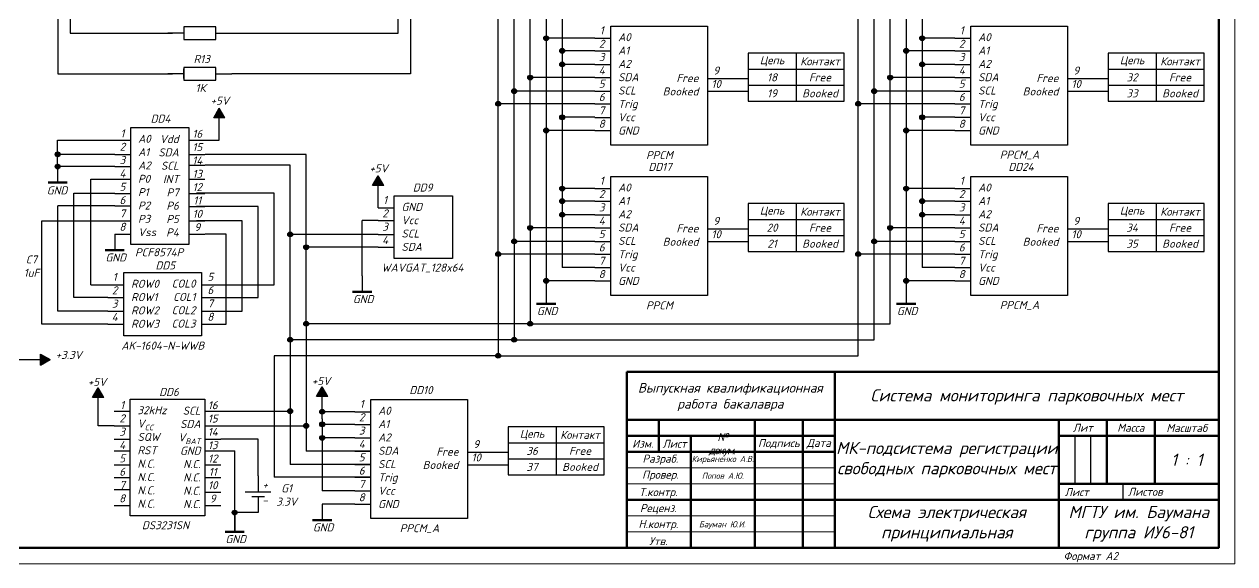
# Model space of a CAD drawing. Header units: millimetres. Extents: x -14244 to 1683, y 492 to 30778.
# Drawn here: x 846.9 to 1225.2, y 512.5 to 681.1 of the extents above; entities that cross this region are included whole.
import ezdxf

# ---------------------------------------------------------------- set-up
doc = ezdxf.new("R2010")
doc.units = ezdxf.units.MM
doc.layers.add('Привязки', color=2, linetype='Continuous', lineweight=0, plot=False)
for name, color, linetype, lineweight in [('рамка', 253, 'Continuous', 5), ('Формат - толстая линия', 7, 'Continuous', 50), ('Формат - тонкая линия', 7, 'Continuous', 20)]:
    doc.layers.add(name, color=color, linetype=linetype, lineweight=lineweight)
doc.styles.add('2.5', font='isocpeui.ttf', dxfattribs={"height": 2.5})
doc.styles.add('текст', font='isocpeui.ttf')

# ---------------------------------------------------------------- blocks, each defined once
blk = doc.blocks.new('Резистор')
for p, q in [((940, 905), (935, 905)), ((950, 905), (955, 905))]:
    blk.add_line(p, q)
blk.add_lwpolyline([(940, 903), (950, 903), (950, 907), (940, 907)], close=True)
blk = doc.blocks.new('Питание')
h = blk.add_hatch(color=256)
h.dxf.hatch_style = 1
h.paths.add_polyline_path([(973.03, 911.75), (970, 910), (973.03, 910)])
h.paths.add_polyline_path([(973.03, 910), (970, 910), (973.03, 908.25)])
for p, q in [((973.03, 911.75), (970, 910)), ((973.03, 911.75), (973.03, 908.25)), ((980, 910), (970, 910)), ((973.03, 908.25), (970, 910))]:
    blk.add_line(p, q)
blk = doc.blocks.new('Разъём')
h = blk.add_hatch(color=256)
h.dxf.hatch_style = 1
h.paths.add_polyline_path([(1000, 912.73, 1), (1001.5, 912.73, 1)])
blk.add_circle((1000.75, 912.73), 0.75)
blk = doc.blocks.new('DS3231SN')
for p, q in [((1371.54, 721.2), (1376.54, 721.2)), ((1399.86, 721.2), (1404.86, 721.2)), ((1371.54, 716.62), (1376.54, 716.62)), ((1399.86, 716.62), (1404.86, 716.62)), ((1371.54, 712.48), (1376.54, 712.48)), ((1399.86, 712.48), (1404.86, 712.48)), ((1371.54, 708.85), (1376.54, 708.85)), ((1399.86, 708.85), (1404.86, 708.85)), ((1371.54, 704.45), (1376.54, 704.45)), ((1399.86, 704.45), (1404.86, 704.45)), ((1371.54, 700.42), (1376.54, 700.42)), ((1399.86, 700.42), (1404.86, 700.42)), ((1371.54, 696.67), (1376.54, 696.67)), ((1399.86, 695.84), (1404.86, 695.84)), ((1371.54, 691.7), (1376.54, 691.7)), ((1399.86, 691.7), (1404.86, 691.7))]:
    blk.add_line(p, q)
blk.add_lwpolyline([(1376.54, 724.97), (1399.86, 724.97), (1399.86, 688.51), (1376.54, 688.51)], close=True)
at = {"color": 0, "linetype": 'ByBlock', "ltscale": 100, "char_height": 2.5, "style": '2.5'}
for s, insert, width, attachment_point in [('1\\P2\\P3\\P4\\P5\\P6\\P7\\P8', (1374.06, 724.37), 5, 2), ('\\A1;\\pxr1.27477;32kHz\\PV{\\H0.7x;\\S^ CC;}\\PSQW\\PRST\\PN.C.\\PN.C.\\PN.C.\\PN.C.', (1378.84, 722.74), 52.5465, 1), ('\\A1;\\pxr1.27477;SCL\\PSDA\\PV{\\H0.7x;\\S^ BAT;}\\PGND\\PN.C.\\PN.C.\\PN.C.\\PN.C.', (1401.74, 722.6), 52.5465, 3), ('16\\P15\\P14\\P13\\P12\\P11\\P10\\P9', (1402.36, 724.31), 5, 2), ('DS3231SN', (1387.59, 685.55), 42.1571, 5)]:
    blk.add_mtext(s, dxfattribs=dict(at, insert=insert, width=width, attachment_point=attachment_point))
blk = doc.blocks.new('Гальванический элемент')
for p, q in [((1290, 496), (1290, 504)), ((1285, 500), (1290, 500)), ((1291.5, 498), (1291.5, 502)), ((1291.5, 500), (1296.5, 500))]:
    blk.add_line(p, q)
blk = doc.blocks.new('Земля')
blk.add_line((1350, 525), (1350, 520))
at = {"lineweight": 50}
blk.add_line((1347, 520), (1353, 520), dxfattribs=at)
blk = doc.blocks.new('PCF8574P')
for p, q in [((1295.17, 747.43), (1300.17, 747.43)), ((1318.38, 747.43), (1323.38, 747.43)), ((1295.17, 743.03), (1300.17, 743.03)), ((1318.38, 743.03), (1323.38, 743.03)), ((1295.17, 739.19), (1300.17, 739.19)), ((1318.38, 739.63), (1323.38, 739.63)), ((1295.17, 735.24), (1300.17, 735.24)), ((1318.38, 735.24), (1323.38, 735.24)), ((1295.17, 730.84), (1300.17, 730.84)), ((1318.38, 730.84), (1323.38, 730.84)), ((1295.17, 726.94), (1300.17, 726.94)), ((1318.38, 726.69), (1323.38, 726.69)), ((1295.17, 722.23), (1300.17, 722.23)), ((1318.38, 722.23), (1323.38, 722.23)), ((1295.17, 718.1), (1300.17, 718.1)), ((1318.38, 718.1), (1323.38, 718.1))]:
    blk.add_line(p, q)
blk.add_lwpolyline([(1300.17, 751.37), (1318.38, 751.37), (1318.38, 714.91), (1300.17, 714.91)], close=True)
at = {"color": 0, "linetype": 'ByBlock', "ltscale": 100, "char_height": 2.5, "style": '2.5'}
for s, insert, width, attachment_point in [('1\\P2\\P3\\P4\\P5\\P6\\P7\\P8', (1297.59, 750.82), 5, 2), ('\\pxr1.27477;A0\\PA1\\PA2\\PP0\\PP1\\PP2\\PP3\\PVss', (1302.47, 749.13), 52.5465, 1), ('\\pxr1.27477;Vdd\\PSDA\\PSCL\\PINT\\PP7\\PP6\\PP5\\PP4', (1318.38, 749.06), 52.5465, 3), ('16\\P15\\P14\\P13\\P12\\P11\\P10\\P9', (1320.98, 750.7), 5, 2), ('PCF8574P', (1309.06, 712.43), 42.1571, 5)]:
    blk.add_mtext(s, dxfattribs=dict(at, insert=insert, width=width, attachment_point=attachment_point))
blk = doc.blocks.new('AK-1604-N-WWB')
for p, q in [((1333.18, 591.88), (1338.18, 591.88)), ((1362.5, 591.88), (1367.5, 591.88)), ((1333.18, 587.95), (1338.18, 587.95)), ((1362.5, 587.95), (1367.5, 587.95)), ((1333.18, 583.69), (1338.18, 583.69)), ((1362.5, 583.69), (1367.5, 583.69)), ((1333.18, 579.57), (1338.18, 579.57)), ((1362.5, 579.57), (1367.5, 579.57))]:
    blk.add_line(p, q)
blk.add_lwpolyline([(1338.18, 595.68), (1362.5, 595.68), (1362.5, 575.91), (1338.18, 575.91)], close=True)
at = {"color": 0, "linetype": 'ByBlock', "ltscale": 100, "char_height": 2.5, "style": '2.5'}
for s, insert, width, attachment_point in [('1\\P2\\P3\\P4', (1335.36, 595.58), 5, 2), ('5\\P6\\P7\\P8', (1365.26, 595.63), 5, 2), ('ROW0\\PROW1\\PROW2\\PROW3', (1340.48, 593.45), 52.5465, 1), ('\\pxqr;COL0\\PCOL1\\PCOL2\\PCOL3', (1308.22, 593.51), 52.4044, 1), ('AK-1604-N-WWB', (1350.41, 572.87), 42.1571, 5)]:
    blk.add_mtext(s, dxfattribs=dict(at, insert=insert, width=width, attachment_point=attachment_point))
blk = doc.blocks.new('PPCM')
for p, q in [((1058.27, 766.46), (1063.27, 766.46)), ((1058.27, 762.53), (1063.27, 762.53)), ((1058.27, 758.27), (1063.27, 758.27)), ((1058.27, 754.15), (1063.27, 754.15)), ((1093.46, 753.85), (1098.46, 753.85)), ((1058.27, 749.93), (1063.27, 749.93)), ((1093.46, 749.92), (1098.46, 749.92)), ((1058.27, 746), (1063.27, 746)), ((1058.27, 741.74), (1063.27, 741.74)), ((1058.27, 737.63), (1063.27, 737.63))]:
    blk.add_line(p, q)
blk.add_lwpolyline([(1063.27, 770.26), (1093.46, 770.26), (1093.46, 733.05), (1063.27, 733.05)], close=True)
at = {"color": 0, "linetype": 'ByBlock', "ltscale": 100, "char_height": 2.5, "style": '2.5'}
for s, insert, width, attachment_point in [('1\\P2\\P3\\P4\\P5\\P6\\P7\\P8', (1060.45, 770.16), 5, 2), ('A0\\PA1\\PA2\\PSDA\\PSCL\\PTrig\\PVcc\\PGND', (1065.57, 768.03), 52.5465, 1), ('9\\P10', (1096.23, 757.6), 5, 2), ('\\pxqr;\\P\\PFree\\PBooked', (1038.31, 763.59), 52.4044, 1), ('PPCM', (1078.5, 729.96), 42.1571, 5)]:
    blk.add_mtext(s, dxfattribs=dict(at, insert=insert, width=width, attachment_point=attachment_point))

msp = doc.modelspace()

# ---------------------------------------------------------------- linework, layer by layer
for p, q in [((1015, 915.49), (1015, 605.02)), ((1122.5, 915.49), (1122.5, 593.77)), ((1127.5, 915.49), (1127.5, 605.02)), ((1010, 911.56), (1010, 593.77)), ((1005, 617.44), (1005, 903.18)), ((1117.5, 587.5), (1117.5, 903.18)), ((1000, 613.21), (1000, 898.96)), ((1112.5, 613.21), (1112.5, 898.96)), ((995, 609.28), (995, 895.03)), ((1107.5, 609.28), (1107.5, 895.03)), ((861.24, 706.07), (861.24, 678.26)), ((857.45, 702.48), (857.45, 665.61)), ((967.59, 694.95), (967.59, 665.61)), ((963.72, 678.26), (963.72, 690.31)), ((861.24, 678.26), (893.26, 678.26)), ((911.75, 678.26), (963.72, 678.26)), ((1025.19, 676.71), (1010, 676.71)), ((1137.69, 676.71), (1127.5, 676.71)), ((1137.69, 676.71), (1142.69, 676.71)), ((1025.19, 672.78), (1015, 672.78)), ((1073.11, 671.99), (1073.11, 656.99)), ((1103.11, 671.99), (1073.11, 671.99)), ((1088.11, 671.99), (1088.11, 656.99)), ((1103.11, 656.99), (1103.11, 671.99)), ((1137.69, 672.78), (1122.5, 672.78)), ((1137.69, 672.78), (1142.69, 672.78)), ((1185.61, 671.99), (1185.61, 656.99)), ((1215.61, 671.99), (1185.61, 671.99)), ((1200.61, 671.99), (1200.61, 656.99)), ((1215.61, 656.99), (1215.61, 671.99)), ((896.75, 664.11), (896.75, 667.11)), ((1025.19, 668.52), (1015, 668.52)), ((1073.11, 666.99), (1103.11, 666.99)), ((1137.69, 668.52), (1127.5, 668.52)), ((1137.69, 668.52), (1142.69, 668.52)), ((1185.61, 666.99), (1215.61, 666.99)), ((857.45, 665.61), (893.24, 665.61)), ((967.59, 665.61), (911.75, 665.61)), ((1025.19, 664.41), (1005, 664.41)), ((1065.38, 664.1), (1073.11, 664.1)), ((1137.69, 664.41), (1117.5, 664.41)), ((1137.69, 664.41), (1142.69, 664.41)), ((1172.88, 664.1), (1177.88, 664.1)), ((1177.88, 664.1), (1185.61, 664.1)), ((1025.19, 660.18), (1000, 660.18)), ((1065.38, 660.17), (1073.11, 660.17)), ((1073.11, 661.99), (1103.11, 661.99)), ((1137.69, 660.18), (1112.5, 660.18)), ((1137.69, 660.18), (1142.69, 660.18)), ((1172.88, 660.17), (1177.88, 660.17)), ((1177.88, 660.17), (1185.61, 660.17)), ((1185.61, 661.99), (1215.61, 661.99)), ((1025.19, 656.25), (995, 656.25)), ((1073.11, 656.99), (1103.11, 656.99)), ((1137.69, 656.25), (1107.5, 656.25)), ((1137.69, 656.25), (1142.69, 656.25)), ((1185.61, 656.99), (1215.61, 656.99)), ((1025.19, 652), (1015, 652)), ((1137.69, 652), (1127.5, 652)), ((1137.69, 652), (1142.69, 652)), ((1025.19, 647.88), (1010, 647.88)), ((1137.69, 647.88), (1122.5, 647.88)), ((1137.69, 647.88), (1142.69, 647.88)), ((857.35, 636.59), (857.35, 644.83)), ((857.35, 644.83), (875.19, 644.83)), ((898.4, 644.83), (907.87, 644.83)), ((875.19, 640.43), (857.35, 640.43)), ((935, 640.43), (903.4, 640.43)), ((935, 587.5), (935, 640.43)), ((875.19, 636.59), (857.35, 636.59)), ((930, 637.04), (903.4, 637.04)), ((930, 582.5), (930, 637.04)), ((867.69, 599.67), (867.69, 632.65)), ((867.69, 632.65), (875.19, 632.65)), ((862.43, 628.25), (875.19, 628.25)), ((862.43, 595.74), (862.43, 628.25)), ((925, 628.25), (900.72, 628.25)), ((925, 599.67), (925, 628.25)), ((1025.19, 629.74), (1015, 629.74)), ((1137.69, 629.74), (1122.5, 629.74)), ((1137.69, 629.74), (1142.69, 629.74)), ((857.36, 591.48), (857.36, 624.35)), ((875.19, 624.35), (857.36, 624.35)), ((1025.19, 625.81), (1015, 625.81)), ((1073.11, 625.02), (1073.11, 610.02)), ((1103.11, 625.02), (1073.11, 625.02)), ((1088.11, 625.02), (1088.11, 610.02)), ((1103.11, 610.02), (1103.11, 625.02)), ((1137.69, 625.81), (1127.5, 625.81)), ((1137.69, 625.81), (1142.69, 625.81)), ((1185.61, 625.02), (1185.61, 610.02)), ((1215.61, 625.02), (1185.61, 625.02)), ((1200.61, 625.02), (1200.61, 610.02)), ((1215.61, 610.02), (1215.61, 625.02)), ((920, 624.09), (900.72, 624.09)), ((920, 595.74), (920, 624.09)), ((957.5, 623.7), (962.5, 623.7)), ((1025.19, 621.55), (1015, 621.55)), ((1137.69, 621.55), (1127.5, 621.55)), ((1137.69, 621.55), (1142.69, 621.55)), ((852.36, 587.36), (852.36, 619.64)), ((852.36, 619.64), (875.19, 619.64)), ((915, 619.64), (900.72, 619.64)), ((915, 591.48), (915, 619.64)), ((952.5, 602.5), (952.5, 619.77)), ((957.5, 619.77), (952.5, 619.77)), ((957.5, 619.77), (962.5, 619.77)), ((1025.19, 617.44), (1005, 617.44)), ((1005, 617.44), (1005, 587.5)), ((1065.38, 617.13), (1073.11, 617.13)), ((1073.11, 620.02), (1103.11, 620.02)), ((1137.69, 617.44), (1117.5, 617.44)), ((1137.69, 617.44), (1142.69, 617.44)), ((1172.88, 617.13), (1177.88, 617.13)), ((1177.88, 617.13), (1185.61, 617.13)), ((1185.61, 620.02), (1215.61, 620.02)), ((910, 615.5), (903.4, 615.5)), ((910, 587.36), (910, 615.5)), ((957.5, 615.41), (930, 615.41)), ((957.5, 615.41), (962.5, 615.41)), ((1025.19, 613.21), (1000, 613.21)), ((1000, 613.21), (1000, 582.5)), ((1065.38, 613.2), (1073.11, 613.2)), ((1073.11, 615.02), (1103.11, 615.02)), ((1137.69, 613.21), (1112.5, 613.21)), ((1112.5, 582.5), (1112.5, 613.21)), ((1137.69, 613.21), (1142.69, 613.21)), ((1172.88, 613.2), (1177.88, 613.2)), ((1177.88, 613.2), (1185.61, 613.2)), ((1185.61, 615.02), (1215.61, 615.02)), ((957.5, 611.4), (935, 611.4)), ((957.5, 611.4), (962.5, 611.4)), ((1025.19, 609.28), (995, 609.28)), ((1073.11, 610.02), (1103.11, 610.02)), ((1137.69, 609.28), (1107.5, 609.28)), ((1107.5, 577.5), (1107.5, 609.28)), ((1137.69, 609.28), (1142.69, 609.28)), ((1185.61, 610.02), (1215.61, 610.02)), ((995, 608.53), (995, 577.5)), ((1025.19, 605.02), (1015, 605.02)), ((1137.69, 605.02), (1127.5, 605.02)), ((1137.69, 605.02), (1142.69, 605.02)), ((867.69, 599.67), (873.01, 599.67)), ((904.64, 599.67), (925, 599.67)), ((1025.19, 600.91), (1010, 600.91)), ((1137.69, 600.91), (1122.5, 600.91)), ((1137.69, 600.91), (1142.69, 600.91)), ((873.01, 595.74), (862.43, 595.74)), ((904.64, 595.74), (920, 595.74)), ((949.5, 597.5), (955.5, 597.5)), ((873.01, 591.48), (857.36, 591.48)), ((904.64, 591.48), (915, 591.48)), ((1007, 593.77), (1013, 593.77)), ((1119.5, 593.77), (1125.5, 593.77)), ((873.01, 587.36), (852.36, 587.36)), ((907.32, 587.36), (910, 587.36)), ((1005, 587.5), (935, 587.5)), ((935, 587.5), (935, 547.7)), ((1005, 587.5), (1117.5, 587.5)), ((1000, 582.5), (930, 582.5)), ((930, 582.5), (930, 543.47)), ((1000, 582.5), (1112.5, 582.5)), ((995, 577.5), (925, 577.5)), ((925, 577.5), (925, 539.54)), ((995, 577.5), (1107.5, 577.5)), ((908.31, 560.19), (930, 560.19)), ((950.19, 560), (940, 560)), ((950.19, 560), (955.19, 560)), ((870, 555.6), (870, 557.5)), ((940, 557.8), (940, 535.29)), ((875, 555.6), (870, 555.6)), ((908.31, 555.6), (935, 555.6)), ((950.19, 556.07), (940, 556.07)), ((950.19, 556.07), (955.19, 556.07)), ((998.11, 555.28), (998.11, 540.28)), ((1028.11, 555.28), (998.11, 555.28)), ((1013.11, 555.28), (1013.11, 540.28)), ((1028.11, 540.28), (1028.11, 555.28)), ((1170.2, 552.5), (1175.2, 552.5)), ((1175.2, 552.5), (1175.2, 537.5)), ((1180.2, 537.5), (1180.2, 552.5)), ((919.99, 551.47), (908.31, 551.47)), ((919.99, 540), (919.99, 551.47)), ((950.19, 551.81), (940, 551.81)), ((950.19, 551.81), (955.19, 551.81)), ((998.11, 550.28), (1028.11, 550.28)), ((908.31, 547.83), (912.67, 547.83)), ((912.67, 522.5), (912.67, 547.83)), ((955.19, 547.7), (935, 547.7)), ((950.19, 547.7), (955.19, 547.7)), ((985.38, 547.39), (990.38, 547.39)), ((990.38, 547.39), (998.11, 547.39)), ((998.11, 545.28), (1028.11, 545.28)), ((955.19, 543.47), (930, 543.47)), ((950.19, 543.47), (955.19, 543.47)), ((985.38, 543.46), (990.38, 543.46)), ((990.38, 543.46), (998.11, 543.46)), ((955.19, 539.54), (925, 539.54)), ((950.19, 539.54), (955.19, 539.54)), ((998.11, 540.28), (1028.11, 540.28)), ((1175.2, 537.5), (1180.2, 537.5)), ((1185.2, 537.5), (1190.2, 537.5)), ((1190.2, 537.5), (1190.2, 532.5)), ((950.19, 535.29), (940, 535.29)), ((950.19, 535.29), (955.19, 535.29)), ((950.19, 531.17), (940, 531.17)), ((950.19, 531.17), (955.19, 531.17)), ((919.99, 528.5), (912.67, 528.5))]:
    msp.add_line(p, q)
at = {"lineweight": 50}
msp.add_lwpolyline([(651.2, 517.5), (1220.2, 517.5), (1220.2, 927.5), (651.2, 927.5)], close=True, dxfattribs=at)
for points in [[(1142.69, 680.51), (1172.88, 680.51), (1172.88, 643.31), (1142.69, 643.31)], [(1142.69, 633.54), (1172.88, 633.54), (1172.88, 596.34), (1142.69, 596.34)], [(962.5, 627.5), (980.71, 627.5), (980.71, 607.88), (962.5, 607.88)], [(955.19, 563.8), (985.38, 563.8), (985.38, 526.6), (955.19, 526.6)]]:
    msp.add_lwpolyline(points, close=True)
at = {"ltscale": 100}
msp.add_lwpolyline([(1035.2, 572.5), (1035.2, 517.5)], dxfattribs=at)
at = {"layer": 'Привязки'}
msp.add_lwpolyline([(631.2, 512.5), (1225.2, 512.5), (1225.2, 932.5), (631.2, 932.5)], close=True, dxfattribs=at)
at = {"layer": 'рамка'}
msp.add_lwpolyline([(631.2, 932.5), (1225.2, 932.5), (1225.2, 512.5), (631.2, 512.5)], close=True, dxfattribs=at)
at = {"layer": 'Формат - толстая линия', "ltscale": 100}
msp.add_lwpolyline([(1035.2, 572.5), (1220.2, 572.5), (1220.2, 517.5), (1035.2, 517.5)], close=True, dxfattribs=at)
for points in [[(1100.2, 572.5), (1100.2, 517.5)], [(1035.2, 557.5), (1220.2, 557.5)], [(1045.2, 557.5), (1045.2, 547.5)], [(1075.2, 557.5), (1075.2, 517.5)], [(1090.2, 557.5), (1090.2, 517.5)], [(1170.2, 557.5), (1170.2, 517.5)], [(1185.2, 557.5), (1185.2, 537.5)], [(1200.2, 557.5), (1200.2, 537.5)], [(1035.2, 552.5), (1100.2, 552.5)], [(1055.2, 552.5), (1055.2, 517.5)], [(1170.2, 552.5), (1220.2, 552.5)], [(1035.2, 547.5), (1100.2, 547.5)], [(1170.2, 537.5), (1220.2, 537.5)], [(1035.2, 532.5), (1220.2, 532.5)]]:
    msp.add_lwpolyline(points, dxfattribs=at)
at = {"layer": 'Формат - тонкая линия', "ltscale": 100}
for points in [[(1035.2, 542.5), (1100.2, 542.5)], [(1035.2, 537.5), (1100.2, 537.5)], [(1035.2, 527.5), (1100.2, 527.5)], [(1035.2, 522.5), (1100.2, 522.5)]]:
    msp.add_lwpolyline(points, dxfattribs=at)

# ---------------------------------------------------------------- block references
for name, p in [('Резистор', (-43.25, -226.74)), ('Разъём', (9.25, -236.02)), ('PPCM', (-33.08, -89.75)), ('Разъём', (126.75, -236.02)), ('Разъём', (14.25, -239.95)), ('Разъём', (121.75, -239.95)), ('Резистор', (-43.25, -239.39)), ('Разъём', (14.25, -244.21)), ('Разъём', (126.75, -244.21)), ('Разъём', (4.25, -248.33)), ('Разъём', (116.75, -248.33)), ('Разъём', (-0.75, -252.55)), ('Разъём', (111.75, -252.55)), ('Разъём', (-5.75, -256.48)), ('Разъём', (106.75, -256.48)), ('Разъём', (14.25, -260.74)), ('Разъём', (126.75, -260.74)), ('PCF8574P', (-419.99, -102.6)), ('Разъём', (9.25, -264.85)), ('Разъём', (121.75, -264.85)), ('Разъём', (-143.39, -272.3)), ('Земля', (-492.65, 111.59)), ('Разъём', (-143.39, -276.14)), ('PPCM', (-33.08, -136.72)), ('Разъём', (14.25, -282.99)), ('Разъём', (121.75, -282.99)), ('Разъём', (14.25, -286.92)), ('Разъём', (126.75, -286.92)), ('Разъём', (14.25, -291.18)), ('Разъём', (126.75, -291.18)), ('Разъём', (4.25, -295.3)), ('Разъём', (116.75, -295.3)), ('Земля', (-474.81, 90.5)), ('Разъём', (-70.75, -297.33)), ('Разъём', (-0.75, -299.52)), ('Разъём', (111.75, -299.52)), ('Разъём', (-65.75, -301.34)), ('Разъём', (-5.75, -303.45)), ('Разъём', (106.75, -303.45)), ('AK-1604-N-WWB', (-460.18, 7.79)), ('Земля', (-397.5, 77.5)), ('Разъём', (9.25, -311.82)), ('Разъём', (121.75, -311.82)), ('Земля', (-340, 73.77)), ('Земля', (-227.5, 73.77)), ('Разъём', (-65.75, -325.23)), ('Разъём', (4.25, -325.23)), ('Разъём', (-70.75, -330.23)), ('Разъём', (-0.75, -330.23)), ('Разъём', (-5.75, -335.23)), ('DS3231SN', (-496.54, -161.01)), ('Разъём', (-70.75, -352.54)), ('Разъём', (-60.75, -352.73)), ('Разъём', (-65.75, -357.13)), ('Разъём', (-60.75, -356.66)), ('Разъём', (-60.75, -360.92)), ('Земля', (-410, 6.17)), ('Земля', (-437.33, 2.5)), ('Разъём', (-88.08, -384.23))]:
    msp.add_blockref(name, p)
for name, p, rotation in [('Питание', (-2.13, 1624.83), 270), ('Питание', (47.5, 1603.7), 270), ('Питание', (1825, 1486.29), 180), ('Питание', (-40, 1537.5), 270), ('Питание', (30, 1537.8), 270), ('Гальванический элемент', (419.99, 1825), 270)]:
    msp.add_blockref(name, p, dxfattribs=dict(rotation=rotation))

# ---------------------------------------------------------------- texts
at = {"color": 0, "style": '2.5'}
msp.add_text('DD17', height=2.5, dxfattribs=at).set_placement((1041.95, 635.26))
at = {"style": 'текст'}
for s, height, p in [('А4', 0.025, (1224.8, 512.51)), ('А3', 0.0125, (1225, 512.5)), ('А1', 0.00625, (1225.1, 512.5)), ('А0', 0.005, (1225.12, 512.5))]:
    msp.add_text(s, height=height, dxfattribs=at).set_placement(p)
at = {"color": 0, "linetype": 'ByBlock', "ltscale": 100, "style": '2.5'}
for s, insert, char_height, width, attachment_point in [('1\\P2\\P3\\P4\\P5\\P6\\P7\\P8', (1139.87, 680.41), 2.5, 5, 2), ('A0\\PA1\\PA2\\PSDA\\PSCL\\PTrig\\PVcc\\PGND', (1144.99, 678.28), 2.5, 52.5465, 1), ('R13', (902.38, 671.48), 2.5, 5, 2), ('Цепь', (1080.61, 669.49), 2.5, 15, 5), ('Контакт', (1095.61, 669.49), 2.5, 15, 5), ('Цепь', (1193.11, 669.49), 2.5, 15, 5), ('Контакт', (1208.11, 669.49), 2.5, 15, 5), ('9\\P10', (1175.65, 667.85), 2.5, 5, 2), ('1К', (902.01, 662.41), 2.5, 5, 2), ('18', (1080.61, 664.49), 2.5, 15, 5), ('Free', (1095.61, 664.49), 2.5, 15, 5), ('\\pxqr;\\P\\PFree\\PBooked', (1117.72, 673.84), 2.5, 52.4044, 1), ('32', (1193.11, 664.49), 2.5, 15, 5), ('Free', (1208.11, 664.49), 2.5, 15, 5), ('+5V', (908.03, 658.43), 2.5, 5, 2), ('19', (1080.61, 659.49), 2.5, 15, 5), ('Booked', (1095.61, 659.49), 2.5, 15, 5), ('33', (1193.11, 659.49), 2.5, 15, 5), ('Booked', (1208.11, 659.49), 2.5, 15, 5), ('DD4', (889.5, 652.81), 2.5, 5, 2), ('PPCM_A', (1157.92, 640.21), 2.5, 42.1571, 5), ('+5V', (957.66, 637.3), 2.5, 5, 2), ('DD24', (1158.39, 637.76), 2.5, 5, 2), ('1\\P2\\P3\\P4\\P5\\P6\\P7\\P8', (1139.87, 633.44), 2.5, 5, 2), ('GND', (857.17, 630.41), 2.5, 5, 2), ('DD9', (971.41, 631.3), 2.5, 5, 2), ('A0\\PA1\\PA2\\PSDA\\PSCL\\PTrig\\PVcc\\PGND', (1144.99, 631.31), 2.5, 52.5465, 1), ('1\\P2\\P3\\P4', (959.68, 627.4), 2.5, 5, 2), ('\\pxr1.27477;GND\\PVcc\\PSCL\\PSDA', (964.8, 625.27), 2.5, 52.5465, 1), ('Цепь', (1080.61, 622.52), 2.5, 15, 5), ('Контакт', (1095.61, 622.52), 2.5, 15, 5), ('9\\P10', (1175.65, 620.88), 2.5, 5, 2), ('Цепь', (1193.11, 622.52), 2.5, 15, 5), ('Контакт', (1208.11, 622.52), 2.5, 15, 5), ('20', (1080.61, 617.52), 2.5, 15, 5), ('Free', (1095.61, 617.52), 2.5, 15, 5), ('\\pxqr;\\P\\PFree\\PBooked', (1117.72, 626.87), 2.5, 52.4044, 1), ('34', (1193.11, 617.52), 2.5, 15, 5), ('Free', (1208.11, 617.52), 2.5, 15, 5), ('21', (1080.61, 612.52), 2.5, 15, 5), ('Booked', (1095.61, 612.52), 2.5, 15, 5), ('35', (1193.11, 612.52), 2.5, 15, 5), ('Booked', (1208.11, 612.52), 2.5, 15, 5), ('GND', (875.51, 609.45), 2.5, 5, 2), ('C7\\P1uF', (849.17, 608.83), 2.5, 5, 2), ('DD5', (890.99, 606.97), 2.5, 5, 2), ('WAVGAT_128x64', (971.39, 604.92), 2.5, 42.1571, 5), ('GND', (952.83, 596.45), 2.5, 5, 2), ('PPCM_A', (1157.92, 593.24), 2.5, 42.1571, 5), ('GND', (1010.33, 592.72), 2.5, 5, 2), ('GND', (1122.83, 592.72), 2.5, 5, 2), ('+3.3V', (860.84, 579.02), 2.5, 5, 2), ('+5V', (869.68, 570.56), 2.5, 5, 2), ('+5V', (939.68, 570.86), 2.5, 5, 2), ('DD10', (970.89, 568.02), 2.5, 5, 2), ('Выпускная квалификационная работа бакалавра', (1067.56, 564.58), 3, 65, 5), ('DD6', (892.14, 567.43), 2.5, 5, 2), ('1\\P2\\P3\\P4\\P5\\P6\\P7\\P8', (952.37, 563.7), 2.5, 5, 2), ('Система мониторинга парковочных мест', (1160.2, 564.62), 3.8, 120, 5), ('A0\\PA1\\PA2\\PSDA\\PSCL\\PTrig\\PVcc\\PGND', (957.49, 561.57), 2.5, 52.5465, 1), ('Лит', (1177.7, 555), 2.5, 15, 5), ('Масса', (1192.7, 555), 2.5, 15, 5), ('Масштаб', (1210.2, 554.93), 2.5, 20, 5), ('Цепь', (1005.61, 552.78), 2.5, 15, 5), ('Контакт', (1020.61, 552.78), 2.5, 15, 5), ('{\\T0.85;№ докум.}', (1064.96, 549.7), 2.5, 10, 5), ('\\pxqr;\\P\\PFree\\PBooked', (930.22, 557.13), 2.5, 52.4044, 1), ('9\\P10', (988.15, 551.14), 2.5, 5, 2), ('36', (1005.61, 547.78), 2.5, 15, 5), ('Free', (1020.61, 547.78), 2.5, 15, 5), ('Изм.', (1040.2, 550), 2.5, 10, 5), ('Лист', (1050.12, 550), 2.5, 10, 5), ('Подпись', (1082.7, 550), 2.5, 15, 5), ('Дата', (1095.2, 550), 2.5, 10, 5), ('МК-подсистема регистрации свободных парковочных мест', (1135.2, 545), 3.8, 70, 5), ('Разраб.', (1045.7, 545), 2.5, 20, 5), ('Кирьяненко А.В.', (1065.2, 545), 1.9, 20, 5), ('1 : 1', (1210.2, 545), 3.8, 20, 5), ('37', (1005.61, 542.78), 2.5, 15, 5), ('Booked', (1020.61, 542.78), 2.5, 15, 5), ('Провер.', (1045.7, 540), 2.5, 20, 5), ('Попов А.Ю.', (1065.2, 540), 1.9, 20, 5), ('+', (922.2, 538.4), 2.5, 5, 2), ('G1\\P3.3V', (928.9, 537.33), 2.5, 5, 2), ('Т.контр.', (1045.06, 534.57), 2.5, 20, 5), (' Лист', (1170.46, 534.91), 2.5, 20.2951, 4), (' Листов', (1190.2, 535), 2.5, 20.2951, 4), ('-', (922.12, 533.59), 2.5, 5, 2), ('Реценз.', (1045.06, 529.57), 2.5, 20, 5), ('Схема электрическая принципиальная', (1135.2, 525), 3.8, 70, 5), ('МГТУ им. Баумана\\Pгруппа ИУ6-81', (1195.2, 525), 3.8, 50, 5), ('Н.контр.', (1045.06, 524.57), 2.5, 20, 5), ('GND', (940.33, 525.12), 2.5, 5, 2), ('PPCM_A', (970.42, 523.5), 2.5, 42.1571, 5), ('Бауман Ю.И.', (1065.06, 524.58), 1.9, 20, 5), ('GND', (913, 521.45), 2.5, 5, 2), ('Утв.', (1045.06, 519.57), 2.5, 20, 5), (' Формат А2', (1170.06, 514.58), 2.5, 20.2951, 4)]:
    msp.add_mtext(s, dxfattribs=dict(at, insert=insert, char_height=char_height, width=width, attachment_point=attachment_point))

doc.saveas('drawing.dxf')
